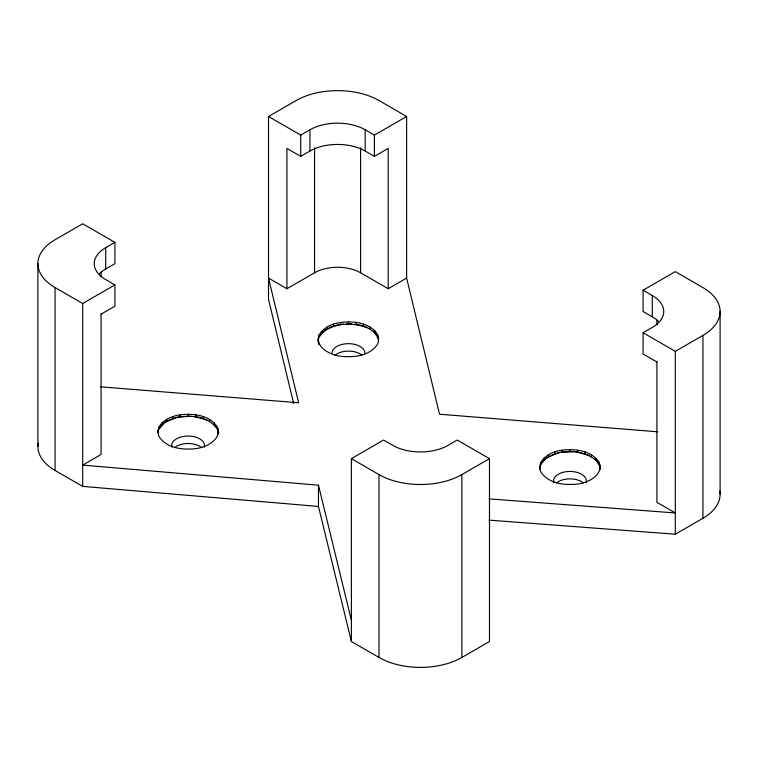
<?xml version="1.0" encoding="UTF-8"?>
<svg xmlns="http://www.w3.org/2000/svg" width="758" height="758" viewBox="0 0 758 758"><rect width="100%" height="100%" fill="white"/><g stroke="black" fill="none" stroke-linecap="round" stroke-linejoin="round"><path stroke-width="1.14" d="M217.394 427.18C221.904 439.867 206.223 447.334 195.952 448.613C182.905 450.157 166.419 448.404 158.829 436.238C154.319 423.551 169.991 416.085 180.262 414.797C193.309 413.262 209.805 415.005 217.394 427.18L218.427 433.803L218.74 432.174L216.968 427.654M599.237 462.551C603.747 475.247 588.066 482.704 577.795 483.992C564.748 485.527 548.261 483.784 540.672 471.609C536.162 458.922 551.833 451.465 562.104 450.176C575.151 448.632 591.647 450.385 599.237 462.551L600.27 469.174L600.582 467.544M158.052 432.666L158.829 427.18M319.184 334.799C314.674 347.486 330.346 354.952 340.617 356.232C353.664 357.776 370.16 356.033 377.749 343.857C382.259 331.17 366.578 323.704 356.307 322.425C343.26 320.88 326.774 322.624 319.184 334.799L318.152 341.422L318.929 344.814M320.53 333.994L319.184 336.893L324.812 330.071M157.797 430.8L164.458 422.443M545.002 459.121L540.672 464.645L539.639 469.174L539.639 466.17M160.175 426.366C170.815 415.858 187.037 414.759 200.984 417.667M598.157 462.371C583.641 447.845 557.007 447.931 542.017 461.745L540.672 464.645L540.672 462.551M343.63 324.045L330.706 326.925L322.207 332.667L322.207 330.573M293.668 403.446L268.512 299.353L268.512 116.495L296.132 100.539A58.593 33.826 0 0 1 379 100.539L406.62 116.495L406.62 278.091L439.536 414.219L657.631 431.795M101.098 314.144L114.913 306.175L114.913 284.913L105.703 279.598A39.065 22.55 0 0 1 105.703 247.695L114.913 242.38L114.913 263.651L105.703 268.967A39.065 22.55 0 0 0 99.497 273.638M268.512 116.495L300.736 135.095L309.946 129.779A39.065 22.55 0 0 1 365.185 129.779L374.395 135.095L406.62 116.495M100.388 386.807L298.643 402.773L268.512 278.091L286.931 288.722L286.931 148.388L300.736 156.356L309.946 151.041A39.065 22.55 0 0 1 365.185 151.041L374.395 156.356L388.21 148.388L388.21 288.722L406.62 278.091M114.913 242.38L82.688 223.781L55.059 239.727A58.593 33.826 0 0 0 55.059 287.566L82.688 303.513L114.913 284.913M286.931 288.722L314.551 272.776A32.556 18.798 0 0 1 360.59 272.776L388.21 288.722M351.38 641.505L351.38 458.647L383.605 440.038L392.815 445.353A39.065 22.55 0 0 0 448.054 445.353L457.264 440.038L489.488 458.647L489.488 641.505L461.868 657.461A58.593 33.826 0 0 1 379 657.461L351.38 641.505L318.464 506.448L318.464 485.186L82.688 465.118L101.098 454.487L101.098 313.461M658.503 321.477A39.065 22.55 0 0 0 652.297 316.806L643.087 311.491L643.087 290.229L675.312 271.62L702.941 287.566A58.593 33.826 0 0 1 702.941 335.406L702.941 518.273L675.312 534.219L488.863 520.121M656.902 361.992L643.087 354.014L643.087 332.753L652.297 327.437A39.065 22.55 0 0 0 652.297 295.544L643.087 290.229M351.38 458.647L379 474.593A58.593 33.826 0 0 0 461.868 474.593L489.488 458.647M643.087 332.753L675.312 351.361L702.941 335.406M325.552 329.73L337.812 324.765M165.197 422.102L177.457 417.137M546.3 457.823L558.4 452.82M338.75 324.68L351.589 323.922M178.395 417.061L191.234 416.294M559.3 452.517L575.151 451.673L589.62 455.52M346.586 323.799L361.339 325.296M488.863 498.859L675.312 512.958L656.902 502.327L656.902 361.301M38.184 443.193A58.593 33.826 0 0 0 55.059 470.434L82.688 486.38L318.464 506.448M354.545 324.121L367.223 327.465M194.19 416.493L206.868 419.847M362.097 325.618L369.904 329.048L374.717 332.667L377.323 335.273L378.526 340.285M201.742 417.999L209.549 421.42L216.314 427M595.068 458.922L600.137 466.577M373.58 331.17L378.649 338.826M217.394 429.274L214.362 425.049L214.362 422.955M318.464 485.186L351.38 620.243M720.1 311.491L720.1 494.349M675.312 351.361L675.312 534.219M656.902 320.028L656.902 324.746M652.297 295.544L652.297 316.806M600.27 467.08L600.27 469.174M596.205 458.334L596.205 460.428M591.392 454.705L591.392 456.799M585.11 451.929L585.11 454.014M577.795 450.176L577.795 452.27M569.95 449.579L569.95 451.673M562.104 450.176L562.104 452.27M554.799 451.929L554.799 454.014M548.517 454.705L548.517 456.799M543.704 458.334L543.704 460.428M461.868 474.593L461.868 657.461M379 474.593L379 657.461M377.749 334.799L377.749 336.893M374.717 330.573L374.717 332.667M374.395 135.095L374.395 156.356M369.904 326.954L369.904 329.048M365.185 129.779L365.185 151.041M363.622 324.168L363.622 326.262M360.59 147.772L360.59 272.776M356.307 322.425L356.307 324.519M348.462 321.828L348.462 323.922M340.617 322.425L340.617 324.519M333.312 324.168L333.312 326.262M327.03 326.954L327.03 329.048M318.152 338.419L318.152 341.422M314.551 147.772L314.551 272.776M309.946 129.779L309.946 151.041M300.736 135.095L300.736 156.356M218.427 431.709L218.427 433.803M209.549 419.335L209.549 421.42M203.267 416.549L203.267 418.643M195.952 414.797L195.952 416.891M188.107 414.209L188.107 416.294M180.262 414.797L180.262 416.891M172.957 416.549L172.957 418.643M166.675 419.335L166.675 421.42M161.852 422.955L161.852 425.049M105.703 247.695L105.703 268.967M101.098 272.188L101.098 276.897M82.688 303.513L82.688 486.38M55.059 287.566L55.059 470.434M37.9 263.651L37.9 446.509M171.952 447.163A16.401 9.475 0 0 1 188.107 436.049A16.401 9.475 0 0 1 204.262 447.163M174.672 447.542A16.401 9.475 0 0 1 201.552 447.542M553.795 482.543A16.401 9.475 0 0 1 569.95 471.429A16.401 9.475 0 0 1 586.105 482.543M556.514 482.912A16.401 9.475 0 0 1 583.395 482.912M719.816 491.032A58.593 33.826 0 0 1 702.941 518.273M335.027 355.161A16.401 9.475 0 0 1 361.907 355.161M332.061 353.143A16.401 9.475 0 0 1 348.462 343.668A16.401 9.475 0 0 1 364.873 353.143"/></g></svg>
